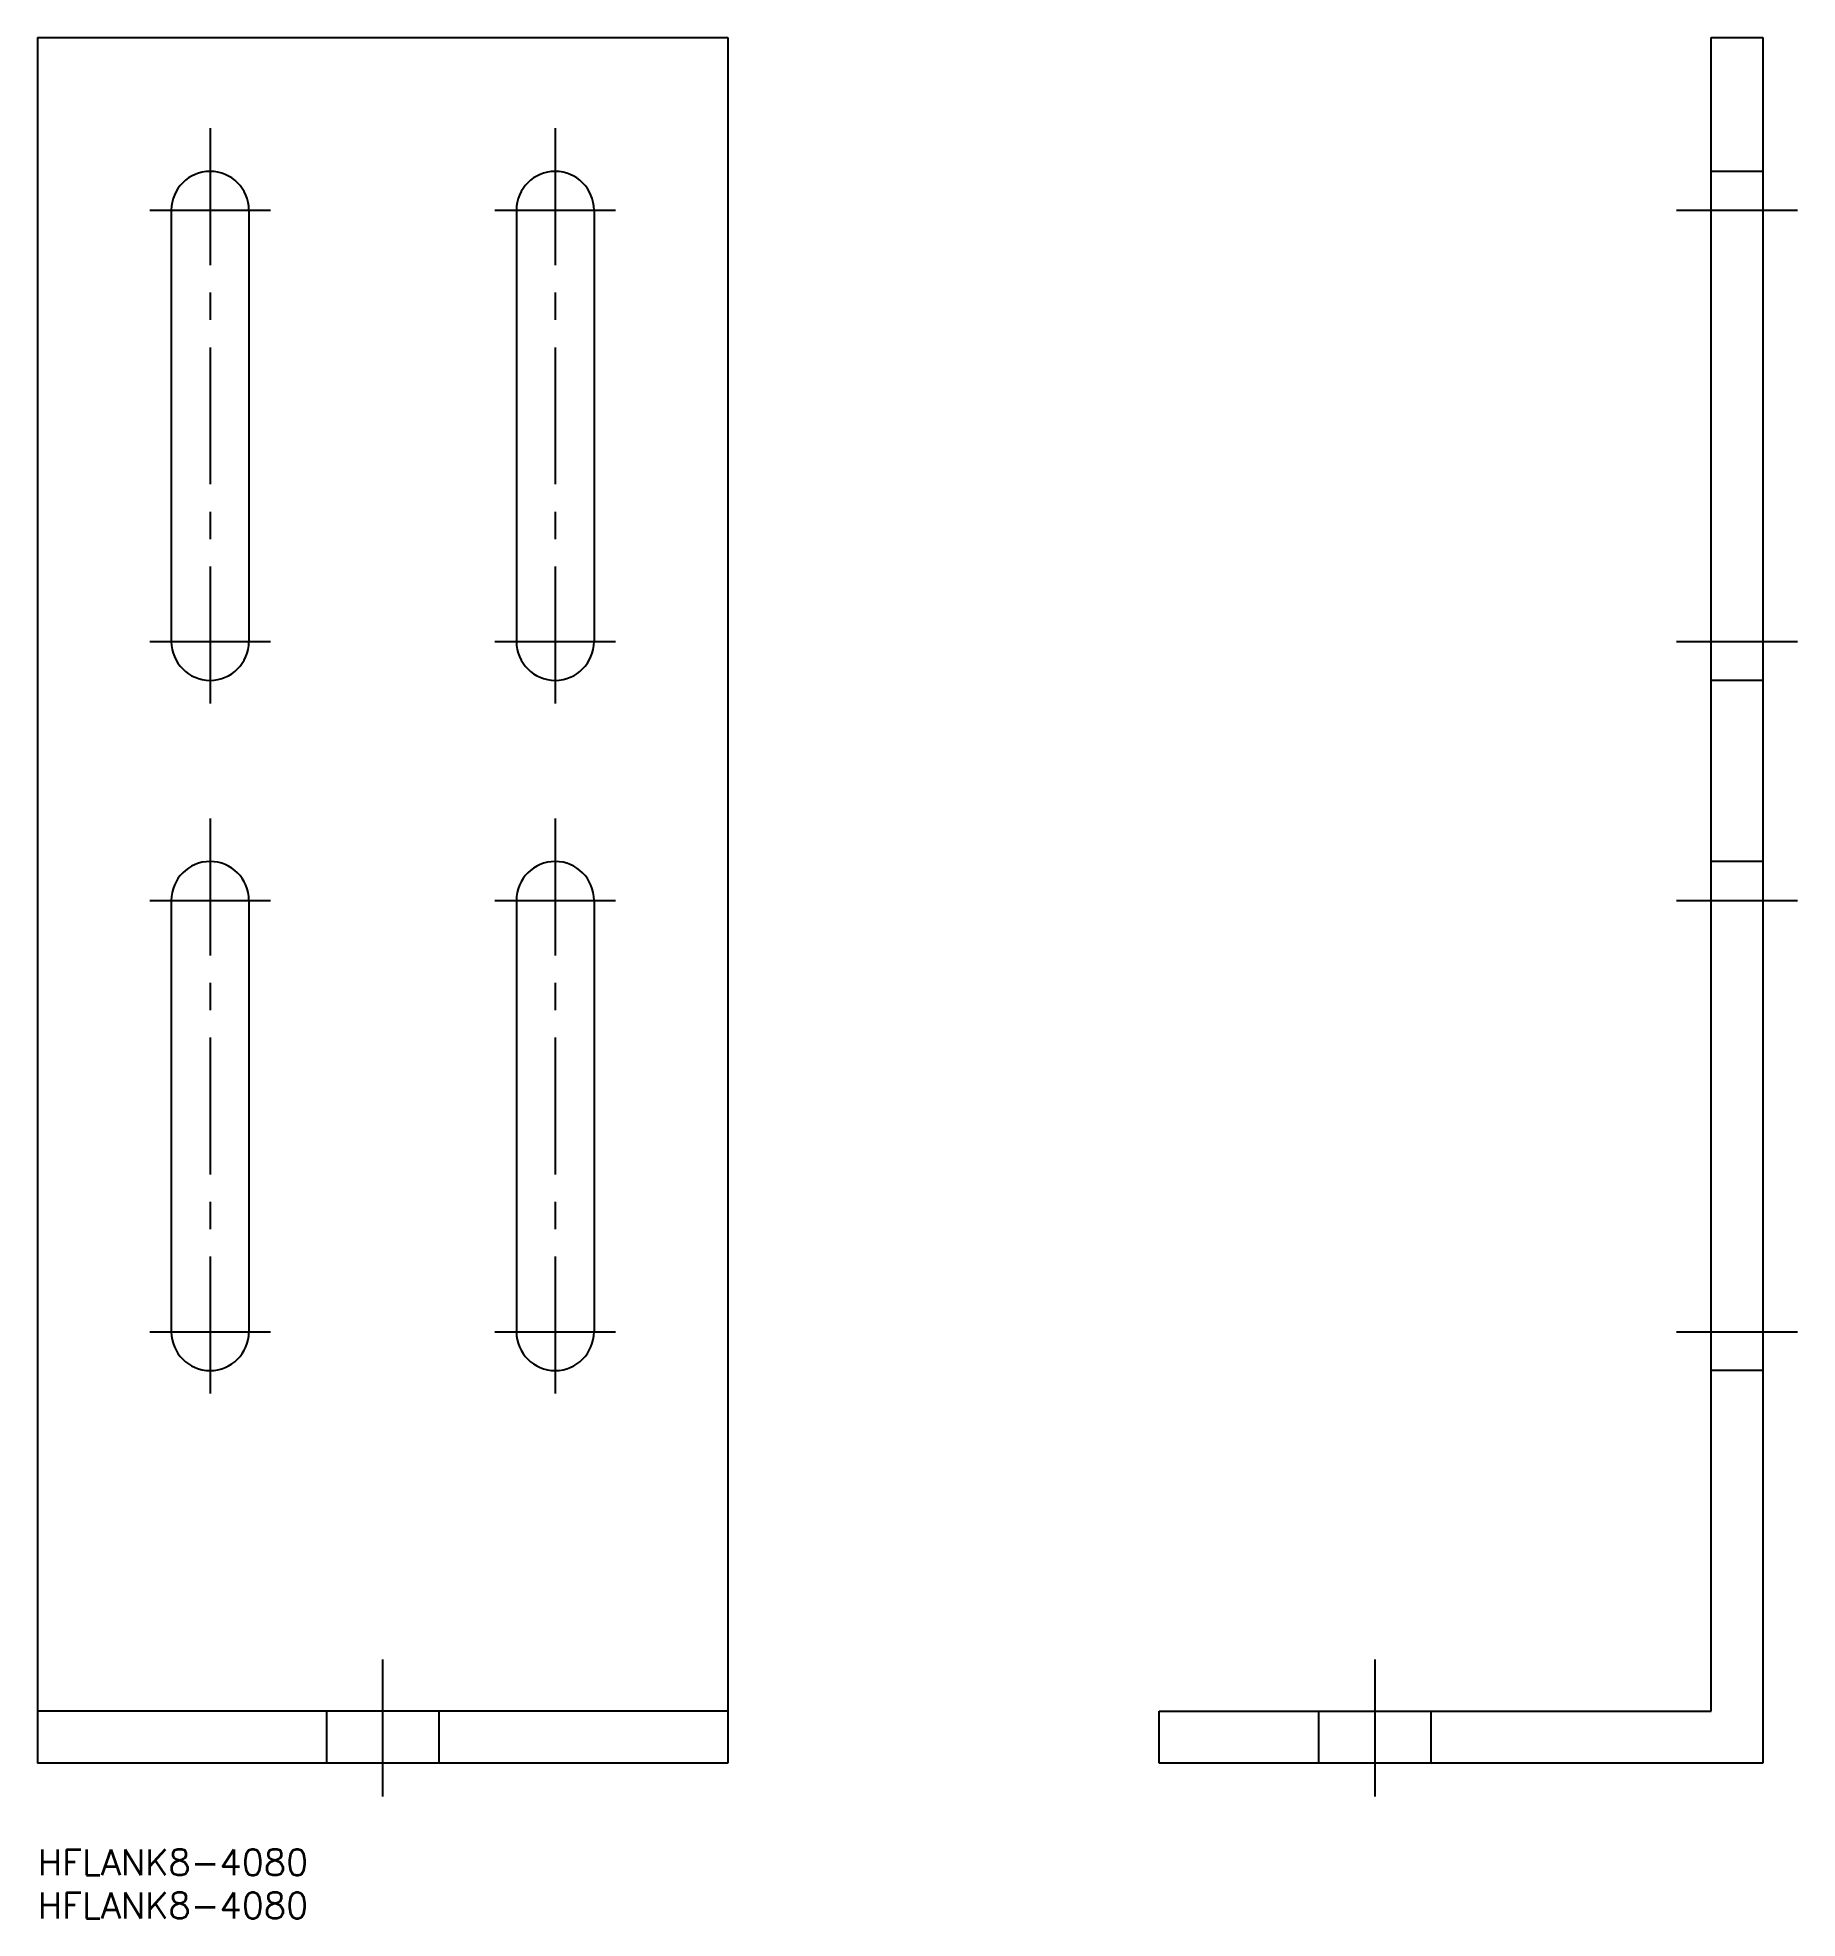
# Model space of a CAD drawing. Extents: x 0 to 204, y -8 to 210.
import ezdxf

# ---------------------------------------------------------------- set-up
doc = ezdxf.new("R2010")
doc.units = 0
doc.header["$LTSCALE"] = 0.5
doc.linetypes.add('CENTER', pattern=[50.8, 31.75, -6.35, 6.35, -6.35])
doc.linetypes.add('DASHED', pattern=[19.05, 12.7, -6.35])
for name, color, linetype in [('MSM_CENTER', 1, 'CENTER'), ('MSM_CONTINUOUS', 7, 'CONTINUOUS'), ('MSM_DASHED', 4, 'DASHED'), ('MSM_PART_NUMBER', 7, 'CONTINUOUS')]:
    doc.layers.add(name, color=color, linetype=linetype)
doc.styles.get("Standard").update_dxf_attribs({"font": 'txt.shx', "height": 3, "bigfont": 'bigfont.shx'})

# ---------------------------------------------------------------- blocks, each defined once
blk = doc.blocks.new('*U3')
at = {"layer": 'MSM_PART_NUMBER'}
blk.add_text('HFLANK8-4080', height=3, dxfattribs=at).set_placement((0, -3))
blk = doc.blocks.new('*U4')
at = {"layer": 'MSM_PART_NUMBER'}
blk.add_text('HFLANK8-4080', height=3, dxfattribs=at).set_placement((0, -8))

msp = doc.modelspace()

# ---------------------------------------------------------------- linework, layer by layer
at = {"layer": 'MSM_CENTER'}
for p, q in [((20, 199.5), (20, 130.5)), ((60, 199.5), (60, 130.5)), ((13, 190), (27, 190)), ((53, 190), (67, 190)), ((190, 190), (204, 190)), ((13, 140), (27, 140)), ((53, 140), (67, 140)), ((190, 140), (204, 140)), ((20, 119.5), (20, 50.5)), ((60, 119.5), (60, 50.5)), ((13, 110), (27, 110)), ((53, 110), (67, 110)), ((190, 110), (204, 110)), ((13, 60), (27, 60)), ((53, 60), (67, 60)), ((190, 60), (204, 60)), ((40, 22), (40, 4)), ((155, 22), (155, 4))]:
    msp.add_line(p, q, dxfattribs=at)
at = {"layer": 'MSM_CONTINUOUS'}
for p, q in [((0, 210), (0, 10)), ((0, 210), (80, 210)), ((80, 210), (80, 10)), ((194, 16), (194, 210)), ((194, 210), (200, 210)), ((200, 210), (200, 10)), ((15.5, 190), (15.5, 140)), ((24.5, 190), (24.5, 140)), ((55.5, 190), (55.5, 140)), ((64.5, 190), (64.5, 140)), ((15.5, 110), (15.5, 60)), ((24.5, 110), (24.5, 60)), ((55.5, 110), (55.5, 60)), ((64.5, 110), (64.5, 60)), ((80, 16), (0, 16)), ((130, 10), (130, 16)), ((130, 16), (194, 16)), ((80, 10), (0, 10)), ((200, 10), (130, 10))]:
    msp.add_line(p, q, dxfattribs=at)
for centre, start, end in [((20, 190), 0, 180), ((60, 190), 0, 180), ((20, 140), 180, 0), ((60, 140), 180, 0), ((20, 110), 0, 180), ((60, 110), 0, 180), ((20, 60), 180, 0), ((60, 60), 180, 0)]:
    msp.add_arc(centre, 4.5, start, end, dxfattribs=at)
at = {"layer": 'MSM_DASHED'}
for p, q in [((200, 194.5), (194, 194.5)), ((200, 135.5), (194, 135.5)), ((200, 114.5), (194, 114.5)), ((200, 55.5), (194, 55.5)), ((33.5, 16), (33.5, 10)), ((46.5, 16), (46.5, 10)), ((148.5, 16), (148.5, 10)), ((161.5, 16), (161.5, 10))]:
    msp.add_line(p, q, dxfattribs=at)

# ---------------------------------------------------------------- block references
at = {"layer": 'MSM_CONTINUOUS'}
for name in ['*U3', '*U4']:
    msp.add_blockref(name, (0, 0), dxfattribs=at)

doc.saveas('drawing.dxf')
